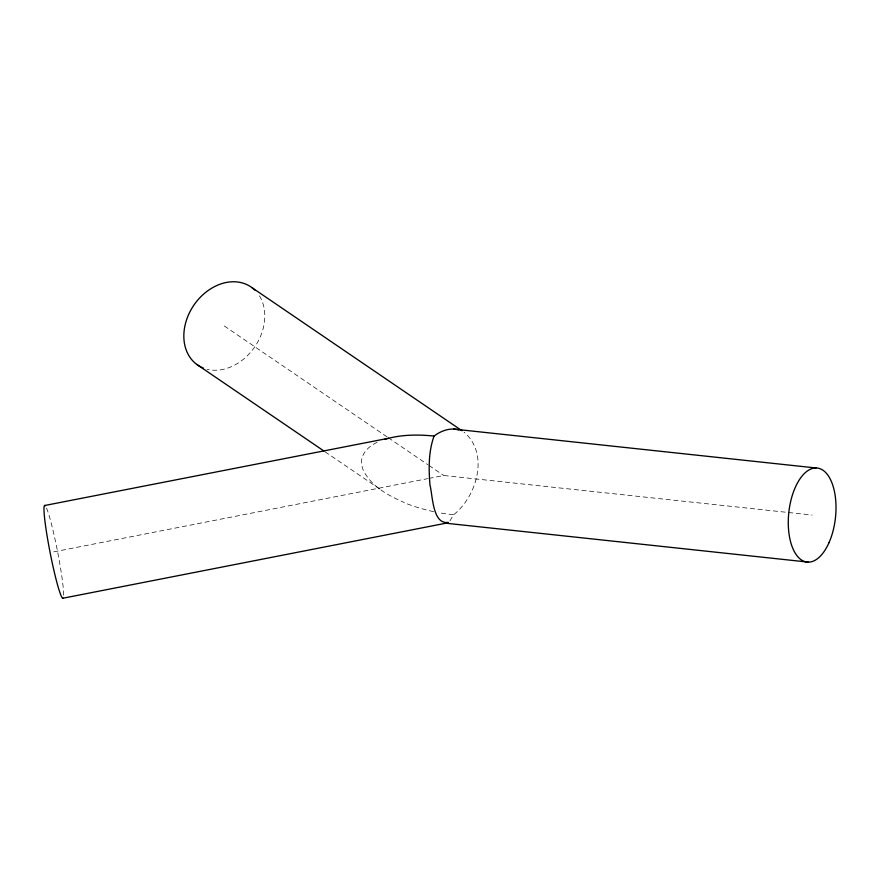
<?xml version="1.0" encoding="UTF-8"?>
<svg xmlns="http://www.w3.org/2000/svg" width="880" height="880" viewBox="0 0 880 880"><rect width="100%" height="100%" fill="white"/><g stroke="black" fill="none" stroke-linecap="round" stroke-linejoin="round"><path stroke-width="0.66" stroke-dasharray="4.4 3.3" d="M449.922 520.96L453.431 514.932C476.982 496.452 489.478 453.541 464.046 432.157M377.069 442.365C368.808 446.083 360.668 453.761 361.603 463.584A23.969 16.808 40.3 0 0 363.165 469.942C371.019 486.464 388.366 495.539 404.393 502.579M53.801 551.859L427.548 478.665M428.901 478.401L443.74 475.497L812.141 515.053M224.323 325.996L387.189 436.964M388.322 437.734L427.911 464.706M429.044 465.476L443.74 475.497M325.094 451.803L379.632 488.939M46.519 508.013A47.278 3.751 78.9 0 1 57.882 553.201A47.278 3.751 78.9 0 1 63.525 596.508M259.446 295.856A47.278 36.894 -55.7 0 1 254.067 347.842A47.278 36.894 -55.7 0 1 207.075 369.27M453.354 514.646A166.254 116.545 40.3 0 1 439.78 512.853M433.664 511.654A166.254 116.545 40.3 0 1 404.371 502.788"/><path stroke-width="1.32" d="M459.008 429.924C450.307 427.361 441.012 430.76 434.06 436.051C428.439 451.616 428.67 468.644 429.946 484.902C432.685 494.835 432.421 524.832 448.283 522.379M384.659 439.395C400.598 434.522 417.593 434.39 434.06 436.051M44.869 505.472L388.597 438.262M62.733 598.257L445.885 523.215L808.313 562.122M453.585 429.066L815.98 467.973M251.922 287.617L461.978 430.716M196.735 364.386L323.961 451.033M63.096 598.125A47.278 3.751 78.9 0 1 49.753 550.726A47.278 3.751 78.9 0 1 45.331 505.824M203.379 368.082A47.278 36.894 -55.7 0 1 193.303 306.009A47.278 36.894 -55.7 0 1 254.782 290.059M828.993 542.707A47.278 23.463 -83.9 0 0 818.378 468.226A47.278 23.463 -83.9 0 0 789.074 534.215A47.278 23.463 -83.9 0 0 828.993 542.707"/></g></svg>
